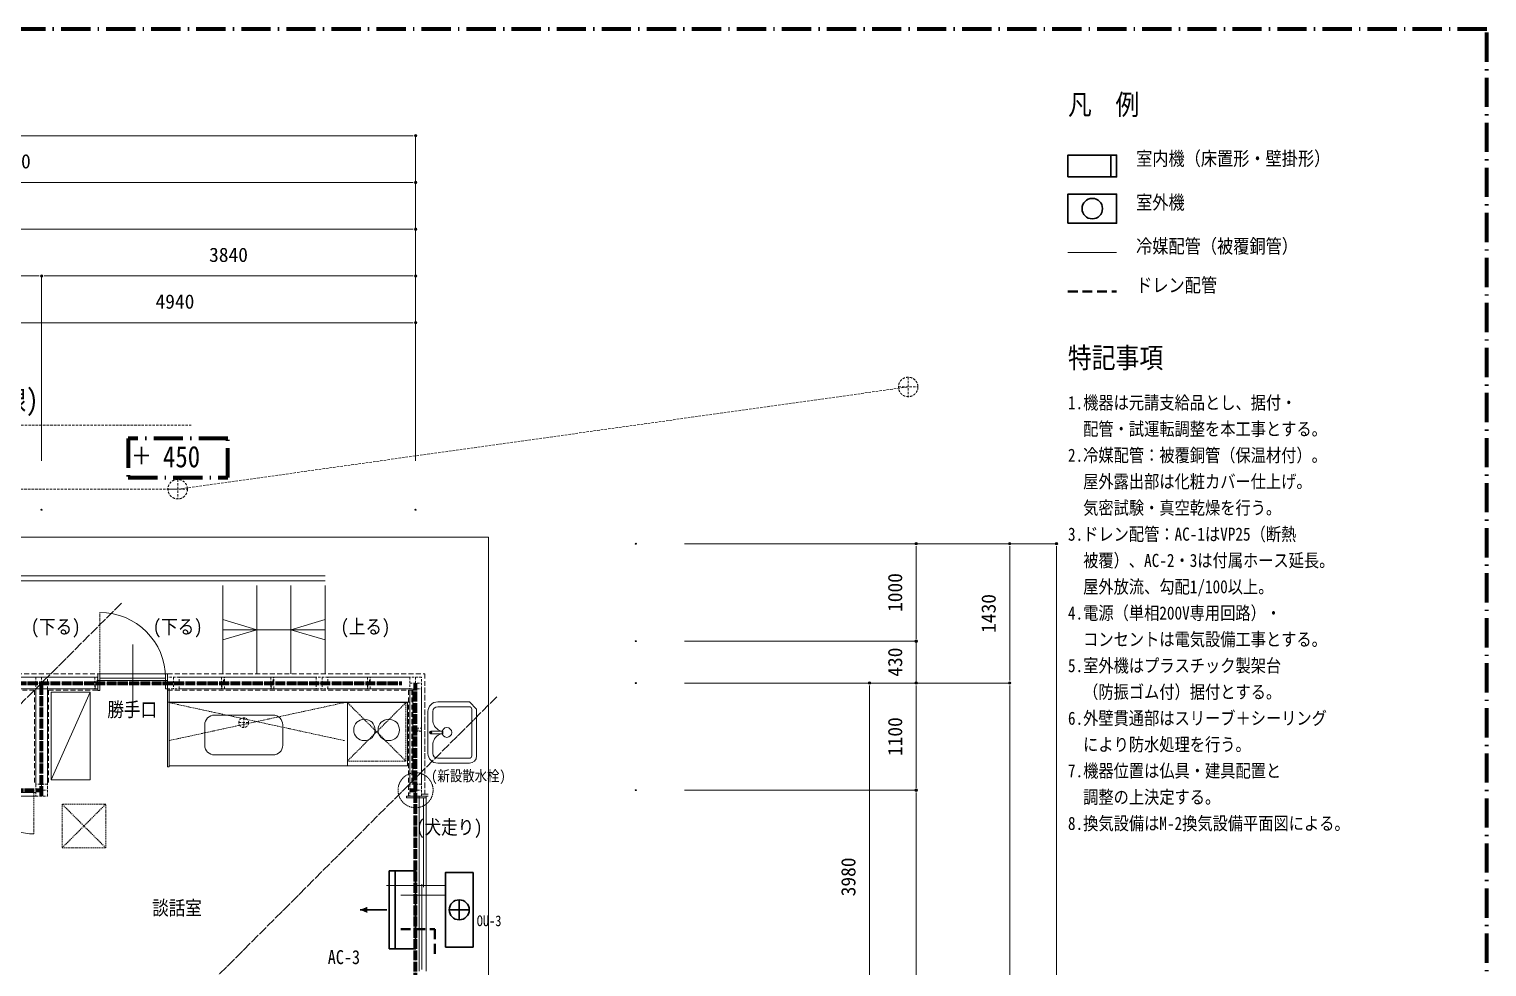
# Model space of a CAD drawing. Units: millimetres at full size. Extents: x -21029 to 20237, y -14043 to 14043.
# Drawn here: x 5234 to 20201, y 4415 to 14043 of the extents above; entities that cross this region are included whole.
import ezdxf
from ezdxf.enums import TextEntityAlignment as Align

# ---------------------------------------------------------------- set-up
doc = ezdxf.new("R2010")
doc.units = ezdxf.units.MM
doc.header["$LTSCALE"] = 50
doc.header["$PDMODE"] = 32
doc.header["$PDSIZE"] = 10
for name, pattern in [('DASHED2', [3, 2, -1]), ('DASHED_DOTTED', [9.25, 6, -1.5, 0.25, -1.5]), ('USER1', [2.31, 2, -0.15, 0.01, -0.15]), ('USER12', [0.75, 0.5, -0.25]), ('USER13', [0.375, 0.25, -0.125]), ('USER14', [1.5, 1, -0.5])]:
    doc.linetypes.add(name, pattern=pattern)
for name, color, linetype, lineweight in [('0-2_KIJUN', 1, 'USER1', 80), ('0-3_KABE', 7, 'Continuous', 18), ('0-9_HARI', 7, 'Continuous', 15), ('0-C_TATEGU', 100, 'Continuous', 18), ('0-D_ZATU', 132, 'Continuous', 18), ('0-E_MOJI', 7, 'Continuous', 15), ('0-F_SETUBI', 7, 'Continuous', 18), ('1-0_KAGU', 7, 'Continuous', 18), ('1-1_SUNPO', 7, 'Continuous', 15), ('1-6_WAKU', 1, 'DASHED_DOTTED', 80), ('1-7_画層2', 7, 'DASHED_DOTTED', 80), ('1-9_HASIRA', 7, 'USER12', 18), ('1-A_画層1', 7, 'USER12', 18), ('1-C_SIAGE', 7, 'USER14', 18), ('1-D_CONCRETE', 7, 'Continuous', 18), ('2-0_室内機', 6, 'Continuous', 30), ('2-1_室外機', 6, 'Continuous', 30), ('2-2_冷媒配管', 3, 'Continuous', 20), ('2-3_ドレン配管', 5, 'DASHED2', 40), ('2-4_記号・文字', 6, 'Continuous', 30), ('2-6_凡例・特記', 7, 'Continuous', 30)]:
    doc.layers.add(name, color=color, linetype=linetype, lineweight=lineweight)
doc.layers.add('1-2_DEFPOINTS', color=7, linetype='Continuous')
doc.styles.add('ＭＳ ゴシック', font='')
doc.styles.get('ＭＳ ゴシック').set_extended_font_data('MS Gothic')

# ---------------------------------------------------------------- blocks, each defined once
blk = doc.blocks.new('_Dot')
at = {"layer": '0-9_HARI'}
for p, q in [((-0.5, 0), (-1, 0)), ((0.25, 0), (-0.25, 0))]:
    blk.add_line(p, q, dxfattribs=at)
blk.add_circle((0, 0), 0.25, dxfattribs=at)
blk = doc.blocks.new('D45')
at = {"layer": '1-1_SUNPO'}
for p, q in [((11310, 27360), (29370, 27360)), ((29420, 24020), (29420, 27360))]:
    blk.add_line(p, q, dxfattribs=at)
at = {"layer": '1-2_DEFPOINTS'}
for p in [(29420, 27360), (29420, 23520)]:
    blk.add_point(p, dxfattribs=at)
at = {"layer": '1-1_SUNPO', "xscale": 50, "yscale": 50}
blk.add_blockref('_Dot', (29420, 27360), dxfattribs=at)
blk = doc.blocks.new('D48')
at = {"layer": '1-1_SUNPO'}
for p, q in [((21120, 24020), (21120, 26880)), ((21170, 26880), (29370, 26880)), ((29420, 24020), (29420, 26880))]:
    blk.add_line(p, q, dxfattribs=at)
at = {"layer": '1-2_DEFPOINTS'}
for p in [(29420, 26880), (21120, 23520), (29420, 23520)]:
    blk.add_point(p, dxfattribs=at)
at = {"layer": '1-1_SUNPO', "xscale": 50, "yscale": 50, "rotation": 180}
blk.add_blockref('_Dot', (21120, 26880), dxfattribs=at)
at = {"layer": '1-1_SUNPO', "xscale": 50, "yscale": 50}
blk.add_blockref('_Dot', (29420, 26880), dxfattribs=at)
at = {"layer": '1-1_SUNPO', "style": 'ＭＳ ゴシック'}
blk.add_text('8300', height=146.6, dxfattribs=at).set_placement((25070, 26980), align=Align.BOTTOM_LEFT)
blk = doc.blocks.new('D50')
at = {"layer": '1-1_SUNPO'}
for p, q in [((12410, 26400), (29370, 26400)), ((29420, 24020), (29420, 26400))]:
    blk.add_line(p, q, dxfattribs=at)
at = {"layer": '1-2_DEFPOINTS'}
for p in [(29420, 26400), (29420, 23520)]:
    blk.add_point(p, dxfattribs=at)
at = {"layer": '1-1_SUNPO', "xscale": 50, "yscale": 50}
blk.add_blockref('_Dot', (29420, 26400), dxfattribs=at)
blk = doc.blocks.new('D54')
at = {"layer": '1-1_SUNPO'}
for p, q in [((24480, 24020), (24480, 25920)), ((24530, 25920), (25530, 25920)), ((25580, 24020), (25580, 25920))]:
    blk.add_line(p, q, dxfattribs=at)
at = {"layer": '1-2_DEFPOINTS'}
for p in [(25580, 25920), (24480, 23520), (25580, 23520)]:
    blk.add_point(p, dxfattribs=at)
at = {"layer": '1-1_SUNPO', "xscale": 50, "yscale": 50, "rotation": 180}
blk.add_blockref('_Dot', (24480, 25920), dxfattribs=at)
at = {"layer": '1-1_SUNPO', "xscale": 50, "yscale": 50}
blk.add_blockref('_Dot', (25580, 25920), dxfattribs=at)
at = {"layer": '1-1_SUNPO', "style": 'ＭＳ ゴシック'}
blk.add_text('1100', height=146.6, dxfattribs=at).set_placement((24830, 26020), align=Align.BOTTOM_LEFT)
blk = doc.blocks.new('D55')
at = {"layer": '1-1_SUNPO'}
for p, q in [((25580, 24020), (25580, 25920)), ((25630, 25920), (29370, 25920)), ((29420, 24020), (29420, 25920))]:
    blk.add_line(p, q, dxfattribs=at)
at = {"layer": '1-2_DEFPOINTS'}
for p in [(29420, 25920), (25580, 23520), (29420, 23520)]:
    blk.add_point(p, dxfattribs=at)
at = {"layer": '1-1_SUNPO', "xscale": 50, "yscale": 50, "rotation": 180}
blk.add_blockref('_Dot', (25580, 25920), dxfattribs=at)
at = {"layer": '1-1_SUNPO', "xscale": 50, "yscale": 50}
blk.add_blockref('_Dot', (29420, 25920), dxfattribs=at)
at = {"layer": '1-1_SUNPO', "style": 'ＭＳ ゴシック'}
blk.add_text('3840', height=146.6, dxfattribs=at).set_placement((27300, 26020), align=Align.BOTTOM_LEFT)
blk = doc.blocks.new('D60')
at = {"layer": '1-1_SUNPO'}
for p, q in [((24480, 24020), (24480, 25440)), ((24530, 25440), (29370, 25440)), ((29420, 24020), (29420, 25440))]:
    blk.add_line(p, q, dxfattribs=at)
at = {"layer": '1-2_DEFPOINTS'}
for p in [(29420, 25440), (24480, 23520), (29420, 23520)]:
    blk.add_point(p, dxfattribs=at)
at = {"layer": '1-1_SUNPO', "xscale": 50, "yscale": 50, "rotation": 180}
blk.add_blockref('_Dot', (24480, 25440), dxfattribs=at)
at = {"layer": '1-1_SUNPO', "xscale": 50, "yscale": 50}
blk.add_blockref('_Dot', (29420, 25440), dxfattribs=at)
at = {"layer": '1-1_SUNPO', "style": 'ＭＳ ゴシック'}
blk.add_text('4940', height=146.6, dxfattribs=at).set_placement((26750, 25540), align=Align.BOTTOM_LEFT)
blk = doc.blocks.new('D87')
at = {"layer": '1-1_SUNPO'}
for p, q in [((32180, 23170), (36000, 23170)), ((36000, 9990), (36000, 23120)), ((32180, 9940), (36000, 9940))]:
    blk.add_line(p, q, dxfattribs=at)
at = {"layer": '1-2_DEFPOINTS'}
for p in [(31680, 23170), (36000, 23170), (31680, 9940)]:
    blk.add_point(p, dxfattribs=at)
at = {"layer": '1-1_SUNPO', "xscale": 50, "yscale": 50}
for p, rotation in [((36000, 23170), 90), ((36000, 9940), 270)]:
    blk.add_blockref('_Dot', p, dxfattribs=dict(at, rotation=rotation))
at = {"layer": '1-1_SUNPO', "style": 'ＭＳ ゴシック'}
blk.add_text('13230', height=146.6, rotation=90, dxfattribs=at).set_placement((35900, 16305), align=Align.BOTTOM_LEFT)
blk = doc.blocks.new('D88')
at = {"layer": '1-1_SUNPO'}
for p, q in [((32180, 21740), (35520, 21740)), ((35520, 9990), (35520, 21690)), ((32180, 9940), (35520, 9940))]:
    blk.add_line(p, q, dxfattribs=at)
at = {"layer": '1-2_DEFPOINTS'}
for p in [(31680, 21740), (35520, 21740), (31680, 9940)]:
    blk.add_point(p, dxfattribs=at)
at = {"layer": '1-1_SUNPO', "xscale": 50, "yscale": 50}
for p, rotation in [((35520, 21740), 90), ((35520, 9940), 270)]:
    blk.add_blockref('_Dot', p, dxfattribs=dict(at, rotation=rotation))
at = {"layer": '1-1_SUNPO', "style": 'ＭＳ ゴシック'}
blk.add_text('11800', height=146.6, rotation=90, dxfattribs=at).set_placement((35420, 15590), align=Align.BOTTOM_LEFT)
blk = doc.blocks.new('D89')
at = {"layer": '1-1_SUNPO'}
for p, q in [((32180, 23170), (35520, 23170)), ((35520, 21790), (35520, 23120)), ((32180, 21740), (35520, 21740))]:
    blk.add_line(p, q, dxfattribs=at)
at = {"layer": '1-2_DEFPOINTS'}
for p in [(31680, 23170), (35520, 23170), (31680, 21740)]:
    blk.add_point(p, dxfattribs=at)
at = {"layer": '1-1_SUNPO', "xscale": 50, "yscale": 50}
for p, rotation in [((35520, 23170), 90), ((35520, 21740), 270)]:
    blk.add_blockref('_Dot', p, dxfattribs=dict(at, rotation=rotation))
at = {"layer": '1-1_SUNPO', "style": 'ＭＳ ゴシック'}
blk.add_text('1430', height=146.6, rotation=90, dxfattribs=at).set_placement((35420, 22255), align=Align.BOTTOM_LEFT)
blk = doc.blocks.new('D92')
at = {"layer": '1-1_SUNPO'}
for p, q in [((32180, 20640), (34560, 20640)), ((34560, 15890), (34560, 20590)), ((32180, 15840), (34560, 15840))]:
    blk.add_line(p, q, dxfattribs=at)
at = {"layer": '1-2_DEFPOINTS'}
for p in [(31680, 20640), (34560, 20640), (31680, 15840)]:
    blk.add_point(p, dxfattribs=at)
at = {"layer": '1-1_SUNPO', "xscale": 50, "yscale": 50}
for p, rotation in [((34560, 20640), 90), ((34560, 15840), 270)]:
    blk.add_blockref('_Dot', p, dxfattribs=dict(at, rotation=rotation))
at = {"layer": '1-1_SUNPO', "style": 'ＭＳ ゴシック'}
blk.add_text('4800', height=146.6, rotation=90, dxfattribs=at).set_placement((34460, 18040), align=Align.BOTTOM_LEFT)
blk = doc.blocks.new('D93')
at = {"layer": '1-1_SUNPO'}
for p, q in [((32180, 21740), (34560, 21740)), ((34560, 20690), (34560, 21690)), ((32180, 20640), (34560, 20640))]:
    blk.add_line(p, q, dxfattribs=at)
at = {"layer": '1-2_DEFPOINTS'}
for p in [(31680, 21740), (34560, 21740), (31680, 20640)]:
    blk.add_point(p, dxfattribs=at)
at = {"layer": '1-1_SUNPO', "xscale": 50, "yscale": 50}
for p, rotation in [((34560, 21740), 90), ((34560, 20640), 270)]:
    blk.add_blockref('_Dot', p, dxfattribs=dict(at, rotation=rotation))
at = {"layer": '1-1_SUNPO', "style": 'ＭＳ ゴシック'}
blk.add_text('1100', height=146.6, rotation=90, dxfattribs=at).set_placement((34460, 20990), align=Align.BOTTOM_LEFT)
blk = doc.blocks.new('D94')
at = {"layer": '1-1_SUNPO'}
for p, q in [((32180, 22170), (34560, 22170)), ((34560, 22220), (34560, 22270)), ((34560, 21740), (34560, 22170)), ((32180, 21740), (34560, 21740)), ((34560, 21690), (34560, 21640))]:
    blk.add_line(p, q, dxfattribs=at)
at = {"layer": '1-2_DEFPOINTS'}
for p in [(31680, 22170), (34560, 22170), (31680, 21740)]:
    blk.add_point(p, dxfattribs=at)
at = {"layer": '1-1_SUNPO', "xscale": 50, "yscale": 50}
for p, rotation in [((34560, 22170), 270), ((34560, 21740), 90)]:
    blk.add_blockref('_Dot', p, dxfattribs=dict(at, rotation=rotation))
at = {"layer": '1-1_SUNPO', "style": 'ＭＳ ゴシック'}
blk.add_text('430', height=146.6, rotation=90, dxfattribs=at).set_placement((34460, 21805), align=Align.BOTTOM_LEFT)
blk = doc.blocks.new('D95')
at = {"layer": '1-1_SUNPO'}
for p, q in [((32180, 23170), (34560, 23170)), ((34560, 22220), (34560, 23120)), ((32180, 22170), (34560, 22170))]:
    blk.add_line(p, q, dxfattribs=at)
at = {"layer": '1-2_DEFPOINTS'}
for p in [(31680, 23170), (34560, 23170), (31680, 22170)]:
    blk.add_point(p, dxfattribs=at)
at = {"layer": '1-1_SUNPO', "xscale": 50, "yscale": 50}
for p, rotation in [((34560, 23170), 90), ((34560, 22170), 270)]:
    blk.add_blockref('_Dot', p, dxfattribs=dict(at, rotation=rotation))
at = {"layer": '1-1_SUNPO', "style": 'ＭＳ ゴシック'}
blk.add_text('1000', height=146.6, rotation=90, dxfattribs=at).set_placement((34460, 22470), align=Align.BOTTOM_LEFT)
blk = doc.blocks.new('D105')
at = {"layer": '1-1_SUNPO'}
for p, q in [((32180, 21740), (34080, 21740)), ((34080, 17810), (34080, 21690)), ((32180, 17760), (34080, 17760))]:
    blk.add_line(p, q, dxfattribs=at)
at = {"layer": '1-2_DEFPOINTS'}
for p in [(31680, 21740), (34080, 21740), (31680, 17760)]:
    blk.add_point(p, dxfattribs=at)
at = {"layer": '1-1_SUNPO', "xscale": 50, "yscale": 50}
for p, rotation in [((34080, 21740), 90), ((34080, 17760), 270)]:
    blk.add_blockref('_Dot', p, dxfattribs=dict(at, rotation=rotation))
at = {"layer": '1-1_SUNPO', "style": 'ＭＳ ゴシック'}
blk.add_text('3980', height=146.6, rotation=90, dxfattribs=at).set_placement((33980, 19550), align=Align.BOTTOM_LEFT)

msp = doc.modelspace()

# ---------------------------------------------------------------- linework, layer by layer
at = {"layer": '0-2_KIJUN'}
for p, q in [((834.48, 7328.85), (9061.98, 7328.85)), ((5361.98, 6168.85), (5361.98, 7328.85)), ((9201.98, -3371.15), (9201.98, 7328.85)), ((4261.98, 6228.85), (5361.98, 6228.85)), ((9141.98, 6228.85), (9201.98, 6228.85))]:
    msp.add_line(p, q, dxfattribs=at)
at = {"layer": '0-3_KABE'}
for p, q in [((5301.98, 7388.85), (4329.48, 7388.85)), ((5281.98, 7388.85), (5910.51, 7388.85)), ((6775.51, 7388.85), (8181.98, 7388.85)), ((8301.98, 7388.85), (9141.98, 7388.85)), ((5301.98, 7268.85), (4329.48, 7268.85)), ((5281.98, 7268.85), (5910.51, 7268.85)), ((5301.98, 7268.85), (5301.98, 6288.85)), ((5421.98, 7268.85), (5421.98, 6288.85)), ((6775.51, 7268.85), (8181.98, 7268.85)), ((8301.98, 7268.85), (9141.98, 7268.85)), ((9141.98, 7256.35), (9141.98, 6288.85)), ((9174.48, 7268.85), (9174.48, 6288.85)), ((9261.98, 7268.85), (9261.98, 6288.85)), ((9141.98, 7128.85), (9141.98, 6288.85)), ((9261.98, 7128.85), (9261.98, 6288.85))]:
    msp.add_line(p, q, dxfattribs=at)
at = {"layer": '0-C_TATEGU', "linetype": 'USER13'}
for p, q in [((5960.51, 7423.85), (5960.51, 8053.85)), ((5281.98, 6203.85), (5281.98, 5780.11))]:
    msp.add_line(p, q, dxfattribs=at)
at = {"layer": '0-C_TATEGU'}
for p, q in [((6298.01, 7053.85), (6298.01, 7723.85)), ((6655.51, 7423.85), (5940.51, 7423.85)), ((5940.51, 7353.85), (5940.51, 7423.85)), ((6655.51, 7353.85), (5940.51, 7353.85)), ((5960.51, 7353.85), (5960.51, 7423.85)), ((5960.51, 7353.85), (5960.51, 7423.85)), ((6635.51, 7378.85), (5960.51, 7378.85)), ((6635.51, 7353.85), (6635.51, 7423.85)), ((6655.51, 7353.85), (6655.51, 7423.85)), ((4344.48, 6203.85), (5301.98, 6203.85)), ((4344.48, 6168.85), (5301.98, 6168.85)), ((9239.98, 6168.85), (9239.98, 4368.85)), ((9239.98, 6168.85), (9309.98, 6168.85)), ((9239.98, 6148.85), (9309.98, 6148.85)), ((9261.98, 6188.85), (9331.98, 6188.85)), ((9261.98, 6168.85), (9331.98, 6168.85)), ((9284.98, 6148.85), (9284.98, 5233.85)), ((9309.98, 6168.85), (9309.98, 4368.85)), ((9501.98, 5248.85), (8901.98, 5248.85)), ((9264.98, 5263.85), (9264.98, 4388.85))]:
    msp.add_line(p, q, dxfattribs=at)
for centre, radius, start, end in [((5960.51, 7378.85), 675, 0, 90), ((5272.42, 6233.88), 453.87, 188.2372, 271.20667)]:
    msp.add_arc(centre, radius, start, end, dxfattribs=at)
at = {"layer": '0-D_ZATU'}
for p, q in [((6655.51, 6467.87), (6655.51, 7268.85)), ((6670.51, 7127.87), (6670.51, 7268.85)), ((6655.51, 7133.85), (9141.98, 7133.85)), ((6655.51, 6467.87), (6670.51, 6467.87)), ((6670.51, 6477.87), (6670.51, 6467.87))]:
    msp.add_line(p, q, dxfattribs=at)
at = {"layer": '0-D_ZATU', "linetype": 'USER13'}
for p, q in [((5571.95, 5636.05), (6021.95, 6086.05)), ((6021.95, 5636.05), (5571.95, 6086.05))]:
    msp.add_line(p, q, dxfattribs=at)
at = {"layer": '0-D_ZATU'}
for points in [[(5940.51, 7353.85), (5940.51, 7251.35), (5960.51, 7251.35), (5960.51, 7353.85)], [(6635.51, 7353.85), (6635.51, 7268.85), (6655.51, 7268.85), (6655.51, 7353.85)]]:
    msp.add_lwpolyline(points, dxfattribs=at)
msp.add_lwpolyline([(9109.98, 6148.85), (9239.98, 6148.85), (9239.98, 6168.85), (9109.98, 6168.85)], close=True, dxfattribs=at)
at = {"layer": '0-D_ZATU', "linetype": 'USER13'}
msp.add_lwpolyline([(5571.95, 5636.05), (6021.95, 5636.05), (6021.95, 6086.05), (5571.95, 6086.05)], close=True, dxfattribs=at)
at = {"layer": '0-F_SETUBI'}
for p, q in [((6670.51, 7127.87), (9120.51, 7127.87)), ((6670.51, 7127.87), (6670.51, 6477.87)), ((8501.97, 6477.87), (8501.97, 7127.87)), ((9120.51, 7127.87), (9120.51, 6477.87)), ((9328.93, 7036.07), (9328.93, 6606.07)), ((9378.93, 7036.07), (9378.93, 6935.17)), ((9753.93, 7136.07), (9428.93, 7136.07)), ((9753.93, 7086.07), (9428.93, 7086.07)), ((9778.93, 6581.07), (9778.93, 7061.07)), ((7037.44, 6900.12), (7037.44, 6690.12)), ((7737.44, 7000.12), (7137.44, 7000.12)), ((7837.44, 6690.12), (7837.44, 6900.12)), ((9369.48, 6821.3), (9344.48, 6821.3)), ((9356.98, 6833.8), (9481.41, 6833.8)), ((9356.98, 6808.8), (9356.98, 6833.8)), ((9356.98, 6808.8), (9481.41, 6808.8)), ((9481.41, 6808.8), (9481.41, 6833.8)), ((7737.44, 6590.12), (7137.44, 6590.12)), ((9378.93, 6707.44), (9378.93, 6606.07)), ((6670.51, 6477.87), (9120.51, 6477.87)), ((9428.93, 6556.07), (9753.93, 6556.07)), ((9428.93, 6506.07), (9753.93, 6506.07))]:
    msp.add_line(p, q, dxfattribs=at)
at = {"layer": '0-F_SETUBI', "linetype": 'USER13'}
for p, q in [((6670.51, 6737.87), (8470.51, 7127.87)), ((8470.51, 6737.87), (6670.51, 7127.87)), ((9101.97, 7127.87), (8501.97, 6527.87)), ((9101.97, 6527.87), (8501.97, 7127.87))]:
    msp.add_line(p, q, dxfattribs=at)
at = {"layer": '0-F_SETUBI', "linetype": 'USER12'}
for p, q in [((7487.44, 6922.05), (7387.44, 6922.05)), ((7437.44, 6972.05), (7437.44, 6872.05))]:
    msp.add_line(p, q, dxfattribs=at)
at = {"layer": '0-F_SETUBI', "linetype": 'USER13'}
msp.add_lwpolyline([(9101.97, 6527.87), (9101.97, 7127.87), (8501.97, 7127.87), (8501.97, 6527.87)], close=True, dxfattribs=at)
at = {"layer": '0-F_SETUBI'}
msp.add_lwpolyline([(9828.93, 6581.07), (9828.93, 7061.07), (9753.93, 7136.07)], dxfattribs=at)
at = {"layer": '0-F_SETUBI', "linetype": 'USER12'}
msp.add_circle((7437.44, 6922.05), 50, dxfattribs=at)
at = {"layer": '0-F_SETUBI'}
for centre, radius in [((8676.97, 6847.87), 110), ((8926.97, 6847.87), 110), ((9356.98, 6821.3), 12.5), ((9523.31, 6821.3), 50)]:
    msp.add_circle(centre, radius, dxfattribs=at)
for centre, radius, start, end in [((9428.93, 7036.07), 100, 90, 180), ((9428.93, 7036.07), 50, 90, 180), ((9753.93, 7061.07), 25, 360, 90), ((7137.44, 6900.12), 100, 90, 180), ((7737.44, 6900.12), 100, 0, 90), ((9508.93, 6957.46), 131.9, 189.72867, 249.6304), ((9508.93, 6685.15), 131.9, 110.3696, 170.27133), ((7137.44, 6690.12), 100, 180, 270), ((7737.44, 6690.12), 100, 270, 0), ((9428.93, 6606.07), 100, 180, 270), ((9428.93, 6606.07), 50, 180, 270), ((9753.93, 6581.07), 75, 270, 0), ((9753.93, 6581.07), 25, 270, 360)]:
    msp.add_arc(centre, radius, start, end, dxfattribs=at)
at = {"layer": '1-0_KAGU'}
msp.add_line((5461.52, 6334.65), (5861.52, 7234.65), dxfattribs=at)
msp.add_lwpolyline([(5461.52, 6334.65), (5861.52, 6334.65), (5861.52, 7234.65), (5461.52, 7234.65)], close=True, dxfattribs=at)
at = {"layer": '1-6_WAKU'}
for p, q in [((20200.84, 14042.93), (-20200.84, 14042.93)), ((20200.84, -14042.93), (20200.84, 14042.93))]:
    msp.add_line(p, q, dxfattribs=at)
at = {"layer": '1-7_画層2', "color": 2, "linetype": 'USER1', "lineweight": 25}
msp.add_line((10036.98, 7188.85), (4276.98, 1428.85), dxfattribs=at)
at = {"layer": '1-7_画層2', "color": 1}
msp.add_lwpolyline([(6251.08, 9439.83), (7275.97, 9439.83), (7275.97, 9838.25), (6251.08, 9838.25)], close=True, dxfattribs=at)
at = {"layer": '1-9_HASIRA'}
for p, q in [((5361.98, 7388.85), (5361.98, 7268.85)), ((5910.51, 7268.85), (5940.51, 7388.85)), ((6715.51, 7388.85), (6715.51, 7268.85)), ((7208.51, 7268.85), (7238.51, 7388.85)), ((8241.98, 7388.85), (8241.98, 7268.85)), ((8706.98, 7268.85), (8736.98, 7388.85)), ((9201.98, 7388.85), (9201.98, 7268.85)), ((9201.98, 7388.85), (9201.98, 7268.85)), ((5301.98, 7328.85), (5421.98, 7328.85)), ((6655.51, 7328.85), (6775.51, 7328.85)), ((8181.98, 7328.85), (8301.98, 7328.85)), ((9141.98, 7328.85), (9261.98, 7328.85)), ((9141.98, 7328.85), (9261.98, 7328.85)), ((9174.48, 6863.85), (9261.98, 6833.85)), ((5361.98, 6288.85), (5361.98, 6168.85)), ((9201.98, 6288.85), (9201.98, 6168.85)), ((9201.98, 6288.85), (9201.98, 6168.85)), ((5301.98, 6228.85), (5421.98, 6228.85)), ((9141.98, 6228.85), (9261.98, 6228.85)), ((9141.98, 6228.85), (9261.98, 6228.85))]:
    msp.add_line(p, q, dxfattribs=at)
for points in [[(5301.98, 7268.85), (5421.98, 7268.85), (5421.98, 7388.85), (5301.98, 7388.85)], [(5940.51, 7388.85), (5910.51, 7388.85), (5910.51, 7268.85), (5940.51, 7268.85)], [(6655.51, 7268.85), (6775.51, 7268.85), (6775.51, 7388.85), (6655.51, 7388.85)], [(7238.51, 7388.85), (7208.51, 7388.85), (7208.51, 7268.85), (7238.51, 7268.85)], [(7716.51, 7268.85), (7746.51, 7388.85), (7716.51, 7388.85)], [(8181.98, 7268.85), (8301.98, 7268.85), (8301.98, 7388.85), (8181.98, 7388.85)], [(8736.98, 7388.85), (8706.98, 7388.85), (8706.98, 7268.85), (8736.98, 7268.85)], [(9141.98, 7268.85), (9261.98, 7268.85), (9261.98, 7388.85), (9141.98, 7388.85)], [(9141.98, 7268.85), (9261.98, 7268.85), (9261.98, 7388.85), (9141.98, 7388.85)], [(9261.98, 6863.85), (9261.98, 6833.85), (9174.48, 6833.85), (9174.48, 6863.85)], [(5301.98, 6168.85), (5421.98, 6168.85), (5421.98, 6288.85), (5301.98, 6288.85)], [(9141.98, 6168.85), (9261.98, 6168.85), (9261.98, 6288.85), (9141.98, 6288.85)], [(9141.98, 6168.85), (9261.98, 6168.85), (9261.98, 6288.85), (9141.98, 6288.85)]]:
    msp.add_lwpolyline(points, close=True, dxfattribs=at)
msp.add_lwpolyline([(7716.51, 7268.85), (7746.51, 7268.85), (7746.51, 7388.85)], dxfattribs=at)
at = {"layer": '1-9_HASIRA', "linetype": 'USER13'}
msp.add_circle((9201.98, 6228.85), 180, dxfattribs=at)
at = {"layer": '1-A_画層1'}
for p, q in [((6759.55, 9319.15), (14259.55, 10369.15)), ((14159.55, 10369.15), (14359.55, 10369.15)), ((14259.55, 10469.15), (14259.55, 10269.15)), ((2113.61, 9977.5), (6898.08, 9977.5)), ((-4340.45, 9319.15), (6759.55, 9319.15)), ((6659.55, 9319.15), (6859.55, 9319.15)), ((6759.55, 9419.15), (6759.55, 9219.15))]:
    msp.add_line(p, q, dxfattribs=at)
at = {"layer": '1-A_画層1', "linetype": 'USER1'}
msp.add_line((6181.98, 8148.85), (-538.02, 1428.85), dxfattribs=at)
at = {"layer": '1-A_画層1'}
for centre in [(14259.55, 10369.15), (6759.55, 9319.15)]:
    msp.add_circle(centre, 100, dxfattribs=at)
at = {"layer": '1-C_SIAGE'}
for p, q in [((3234.48, 7423.85), (5940.51, 7423.85)), ((6655.51, 7423.85), (9296.98, 7423.85)), ((9296.98, 7423.85), (9296.98, 6188.85)), ((5289.48, 7256.35), (4335.48, 7256.35)), ((5289.48, 7256.35), (5289.48, 6288.85)), ((5434.48, 7256.35), (5940.51, 7256.35)), ((5434.48, 7256.35), (5434.48, 6288.85)), ((5940.51, 7268.85), (5940.51, 7256.35)), ((6655.51, 7256.35), (9129.48, 7256.35)), ((6655.51, 7256.35), (9161.98, 7256.35)), ((9129.48, 7256.35), (9129.48, 6168.85)), ((9161.98, 7256.35), (9161.98, 6288.85)), ((9296.98, 7283.85), (9296.98, 6168.85))]:
    msp.add_line(p, q, dxfattribs=at)
at = {"layer": '1-D_CONCRETE'}
for p, q in [((9951.98, 8826.35), (-9708.02, 8826.35)), ((9951.98, 1428.85), (9951.98, 8826.35)), ((4171.98, 8428.85), (8271.98, 8428.85)), ((4171.98, 8378.85), (8271.98, 8378.85)), ((7221.98, 7423.85), (7221.98, 8328.85)), ((7571.98, 7423.85), (7571.98, 8328.85)), ((7921.98, 7423.85), (7921.98, 8328.85)), ((8271.98, 7423.85), (8271.98, 8328.85)), ((7571.98, 7876.35), (7221.98, 7981.17)), ((7921.98, 7876.35), (8271.98, 7981.17)), ((7571.98, 7876.35), (7221.98, 7771.53)), ((7221.98, 7876.35), (8271.98, 7876.35)), ((7921.98, 7876.35), (8271.98, 7771.53))]:
    msp.add_line(p, q, dxfattribs=at)
at = {"layer": '2-0_室内機'}
for p, q in [((8992, 4600), (8992, 5400)), ((8907, 5000), (8632, 5000))]:
    msp.add_line(p, q, dxfattribs=at)
msp.add_lwpolyline([(8932, 4600), (9202, 4600), (9202, 5400), (8932, 5400)], close=True, dxfattribs=at)
msp.add_solid([(8632, 5000), (8705.68, 5031.15), (8705.68, 4968.85)], dxfattribs=at)
at = {"layer": '2-1_室外機'}
for p, q in [((9650, 4897.4), (9650, 5102.6)), ((9547.4, 5000), (9752.6, 5000))]:
    msp.add_line(p, q, dxfattribs=at)
msp.add_lwpolyline([(9507.5, 4617.5), (9792.5, 4617.5), (9792.5, 5382.5), (9507.5, 5382.5)], close=True, dxfattribs=at)
msp.add_circle((9650, 5000), 102.6, dxfattribs=at)
at = {"layer": '2-2_冷媒配管'}
msp.add_line((9050, 5150), (9510, 5150), dxfattribs=at)
at = {"layer": '2-3_ドレン配管'}
msp.add_lwpolyline([(9050, 4800), (9400, 4800), (9400, 4500)], dxfattribs=at)
at = {"layer": '2-6_凡例・特記', "color": 6}
msp.add_line((16340, 12525), (16340, 12750), dxfattribs=at)
at = {"layer": '2-6_凡例・特記', "color": 3, "lineweight": 20}
msp.add_line((15900, 11750), (16400, 11750), dxfattribs=at)
at = {"layer": '2-6_凡例・特記', "color": 5, "linetype": 'DASHED2', "lineweight": 40}
msp.add_line((15900, 11350), (16400, 11350), dxfattribs=at)
at = {"layer": '2-6_凡例・特記', "color": 6}
for points in [[(15900, 12525), (16400, 12525), (16400, 12750), (15900, 12750)], [(15900, 12050), (16400, 12050), (16400, 12350), (15900, 12350)]]:
    msp.add_lwpolyline(points, close=True, dxfattribs=at)
msp.add_circle((16150, 12200), 105, dxfattribs=at)

# ---------------------------------------------------------------- block references
at = {"layer": '1-1_SUNPO'}
for name in ['D45', 'D48', 'D50', 'D54', 'D55', 'D60', 'D87', 'D89', 'D95', 'D94', 'D88', 'D93', 'D105', 'D92']:
    msp.add_blockref(name, (-20218.02, -14411.15), dxfattribs=at)

# ---------------------------------------------------------------- texts
at = {"layer": '0-E_MOJI', "style": 'ＭＳ ゴシック', "width": 0.85}
for s, p in [('(下る)', (5252.22, 7790.74)), ('(下る)', (6505.19, 7790.74)), ('(上る)', (8432.24, 7790.74)), ('勝手口', (6037.61, 6939.1)), ('(犬走り)', (9209.05, 5731.97)), ('談話室', (6497.03, 4901.94))]:
    msp.add_text(s, height=146.6, dxfattribs=at).set_placement(p, align=Align.BOTTOM_LEFT)
at = {"layer": '0-F_SETUBI', "style": 'ＭＳ ゴシック', "width": 0.85}
msp.add_text('(新設散水栓)', height=110, dxfattribs=at).set_placement((9362.29, 6287.48), align=Align.BOTTOM_LEFT)
at = {"layer": '1-7_画層2', "style": 'ＭＳ ゴシック', "width": 0.85}
for s, height, p in [('＋', 183.3, (6282.03, 9517.24)), ('450', 219.9, (6608.41, 9477.66))]:
    msp.add_text(s, height=height, dxfattribs=at).set_placement(p, align=Align.BOTTOM_LEFT)
at = {"layer": '1-A_画層1', "style": 'ＭＳ ゴシック', "width": 0.85}
msp.add_text('(土砂災害特別警戒区域線)', height=219.9, dxfattribs=at).set_placement((2270.84, 10061.62), align=Align.BOTTOM_LEFT)
at = {"layer": '2-4_記号・文字', "style": 'ＭＳ ゴシック', "width": 0.85}
for s, height, p in [('OU-3', 109.6, (9830, 4800)), ('AC-3', 143.3, (8300, 4400))]:
    msp.add_text(s, height=height, dxfattribs=at).set_placement(p, align=Align.BOTTOM_LEFT)
at = {"layer": '2-6_凡例・特記', "style": 'ＭＳ ゴシック', "width": 0.85}
for s, height, p in [('凡  例', 210.8, (15900, 13100)), ('室内機（床置形・壁掛形）', 143.3, (16600, 12600)), ('室外機', 143.3, (16600, 12150)), ('冷媒配管（被覆銅管）', 143.3, (16600, 11700)), ('ドレン配管', 143.3, (16600, 11300)), ('特記事項', 210.8, (15900, 10500)), ('1.機器は元請支給品とし、据付・', 134.9, (15900, 10100)), ('  配管・試運転調整を本工事とする。', 134.9, (15900, 9830)), ('2.冷媒配管：被覆銅管（保温材付）。', 134.9, (15900, 9560)), ('  屋外露出部は化粧カバー仕上げ。', 134.9, (15900, 9290)), ('  気密試験・真空乾燥を行う。', 134.9, (15900, 9020)), ('3.ドレン配管：AC-1はVP25（断熱', 134.9, (15900, 8750)), ('  被覆）、AC-2・3は付属ホース延長。', 134.9, (15900, 8480)), ('  屋外放流、勾配1/100以上。', 134.9, (15900, 8210)), ('4.電源（単相200V専用回路）・', 134.9, (15900, 7940)), ('  コンセントは電気設備工事とする。', 134.9, (15900, 7670)), ('5.室外機はプラスチック製架台', 134.9, (15900, 7400)), ('  （防振ゴム付）据付とする。', 134.9, (15900, 7130)), ('6.外壁貫通部はスリーブ＋シーリング', 134.9, (15900, 6860)), ('  により防水処理を行う。', 134.9, (15900, 6590)), ('7.機器位置は仏具・建具配置と', 134.9, (15900, 6320)), ('  調整の上決定する。', 134.9, (15900, 6050)), ('8.換気設備はM-2換気設備平面図による。', 134.9, (15900, 5780))]:
    msp.add_text(s, height=height, dxfattribs=at).set_placement(p, align=Align.BOTTOM_LEFT)

doc.saveas('drawing.dxf')
